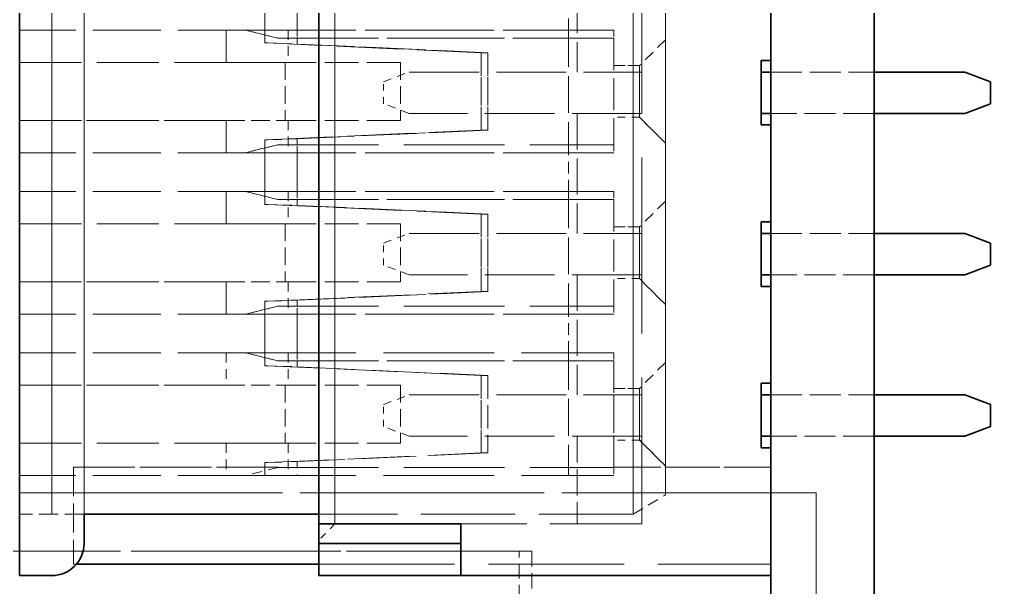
# Model space of a CAD drawing. Extents: x 23 to 417, y 3 to 294.
# Drawn here: x 329.07 to 344.11, y 97.86 to 106.66 of the extents above; entities that cross this region are included whole.
import ezdxf

# ---------------------------------------------------------------- set-up
doc = ezdxf.new("R2010")
doc.units = 0
doc.linetypes.add('DASHED', pattern=[15, 12, -3])
doc.layers.get('0').update_dxf_attribs({"lineweight": 13})

# ---------------------------------------------------------------- blocks, each defined once
blk = doc.blocks.new('BLOCK123')
at = {"color": 7, "lineweight": 35}
for p, q in [((39.398, -108.651), (39.398, -14.177)), ((40.998, -108.651), (40.998, -14.177))]:
    blk.add_line(p, q, dxfattribs=at)
at = {"color": 7, "linetype": 'DASHED', "lineweight": 13}
for p, q in [((32.648, -97.857), (32.648, -71.997)), ((32.648, -97.857), (32.648, -71.997)), ((28.263, -97.707), (28.263, -72.107)), ((28.263, -72.107), (28.263, -97.707)), ((28.763, -72.107), (28.763, -97.707)), ((28.763, -72.107), (28.763, -97.707)), ((37.263, -97.707), (37.263, -72.107)), ((37.263, -97.707), (37.263, -72.107)), ((37.763, -72.407), (37.763, -97.407)), ((37.763, -72.407), (37.763, -97.407))]:
    blk.add_line(p, q, dxfattribs=at)
at = {"color": 7, "linetype": 'DASHED', "lineweight": 13, "ltscale": 0.227}
blk.add_line((37.398, -88.777), (37.398, -97.857), dxfattribs=at)
blk.add_line((37.398, -88.777), (37.398, -97.857), dxfattribs=at)
at = {"color": 7, "linetype": 'DASHED', "lineweight": 13, "ltscale": 0.0465}
for p, q in [((36.398, -88.997), (36.398, -90.857)), ((36.398, -88.997), (36.398, -90.857)), ((36.398, -91.497), (36.398, -93.357)), ((36.398, -91.497), (36.398, -93.357)), ((36.398, -93.997), (36.398, -95.857)), ((36.398, -93.997), (36.398, -95.857))]:
    blk.add_line(p, q, dxfattribs=at)
at = {"color": 7, "lineweight": 35, "ltscale": 0.23875}
for p, q in [((27.763, -89.107), (27.763, -98.657)), ((27.763, -98.657), (27.763, -89.107))]:
    blk.add_line(p, q, dxfattribs=at)
at = {"color": 7, "linetype": 'DASHED', "lineweight": 13, "ltscale": 0.214684}
blk.add_line((37.263, -89.12), (37.263, -97.707), dxfattribs=at)
blk.add_line((37.263, -89.12), (37.263, -97.707), dxfattribs=at)
at = {"color": 7, "lineweight": 35, "ltscale": 0.2145}
blk.add_line((32.398, -97.857), (32.398, -89.277), dxfattribs=at)
blk.add_line((32.398, -97.857), (32.398, -89.277), dxfattribs=at)
at = {"color": 7, "linetype": 'DASHED', "lineweight": 13, "ltscale": 0.2145}
blk.add_line((32.648, -89.277), (32.648, -97.857), dxfattribs=at)
blk.add_line((32.648, -89.277), (32.648, -97.857), dxfattribs=at)
at = {"color": 7, "linetype": 'DASHED', "lineweight": 13, "ltscale": 0.0375}
for p, q in [((39.398, -90.677), (39.398, -89.177)), ((39.398, -89.177), (39.398, -90.677)), ((39.398, -93.177), (39.398, -91.677)), ((39.398, -91.677), (39.398, -93.177)), ((39.398, -95.677), (39.398, -94.177)), ((39.398, -94.177), (39.398, -95.677)), ((28.598, -96.977), (28.598, -98.477)), ((28.598, -96.977), (28.598, -98.477))]:
    blk.add_line(p, q, dxfattribs=at)
at = {"color": 7, "linetype": 'DASHED', "lineweight": 13, "ltscale": 0.025}
for p, q in [((31.563, -90.407), (31.563, -89.407)), ((31.563, -89.407), (31.563, -90.407)), ((31.563, -92.907), (31.563, -91.907)), ((31.563, -91.907), (31.563, -92.907)), ((31.563, -95.407), (31.563, -94.407)), ((31.563, -94.407), (31.563, -95.407)), ((28.763, -97.707), (27.763, -97.707)), ((28.763, -97.707), (27.763, -97.707))]:
    blk.add_line(p, q, dxfattribs=at)
at = {"color": 7, "linetype": 'DASHED', "lineweight": 13, "ltscale": 0.015}
for p, q in [((32.063, -89.607), (32.063, -90.207)), ((32.063, -90.207), (32.063, -89.607)), ((36.263, -90.207), (36.263, -89.607)), ((36.263, -90.207), (36.263, -89.607)), ((32.063, -92.107), (32.063, -92.707)), ((32.063, -92.707), (32.063, -92.107)), ((36.263, -92.707), (36.263, -92.107)), ((36.263, -92.707), (36.263, -92.107)), ((32.063, -94.607), (32.063, -95.207)), ((32.063, -95.207), (32.063, -94.607)), ((36.263, -95.207), (36.263, -94.607)), ((36.263, -95.207), (36.263, -94.607))]:
    blk.add_line(p, q, dxfattribs=at)
at = {"color": 7, "linetype": 'DASHED', "lineweight": 13, "ltscale": 0.0875}
for p, q in [((31.263, -90.207), (27.763, -90.207)), ((31.263, -90.207), (27.763, -90.207)), ((31.263, -92.107), (27.763, -92.107)), ((31.263, -92.107), (27.763, -92.107)), ((31.263, -92.707), (27.763, -92.707)), ((31.263, -92.707), (27.763, -92.707)), ((31.263, -94.607), (27.763, -94.607)), ((31.263, -94.607), (27.763, -94.607)), ((31.263, -95.207), (27.763, -95.207)), ((31.263, -95.207), (27.763, -95.207)), ((31.263, -97.107), (27.763, -97.107)), ((31.263, -97.107), (27.763, -97.107))]:
    blk.add_line(p, q, dxfattribs=at)
at = {"color": 7, "linetype": 'DASHED', "lineweight": 13, "ltscale": 0.0125}
for p, q in [((30.963, -90.707), (30.963, -90.207)), ((30.963, -90.207), (30.963, -90.707)), ((31.924, -90.207), (31.924, -90.707)), ((31.924, -90.207), (31.924, -90.707)), ((30.963, -92.107), (30.963, -91.607)), ((30.963, -91.607), (30.963, -92.107)), ((31.924, -91.607), (31.924, -92.107)), ((31.924, -91.607), (31.924, -92.107)), ((30.963, -93.207), (30.963, -92.707)), ((30.963, -92.707), (30.963, -93.207)), ((31.924, -92.707), (31.924, -93.207)), ((31.924, -92.707), (31.924, -93.207)), ((30.963, -94.607), (30.963, -94.107)), ((30.963, -94.107), (30.963, -94.607)), ((31.924, -94.107), (31.924, -94.607)), ((31.924, -94.107), (31.924, -94.607)), ((30.963, -95.207), (30.963, -95.707)), ((30.963, -95.207), (30.963, -95.707)), ((31.924, -95.207), (31.924, -95.707)), ((31.924, -95.207), (31.924, -95.707)), ((30.963, -96.607), (30.963, -97.107)), ((30.963, -96.607), (30.963, -97.107)), ((31.924, -96.607), (31.924, -97.107)), ((31.924, -96.607), (31.924, -97.107))]:
    blk.add_line(p, q, dxfattribs=at)
at = {"color": 7, "linetype": 'DASHED', "lineweight": 13, "ltscale": 0.1425}
for p, q in [((36.963, -90.207), (31.263, -90.207)), ((31.263, -90.207), (36.963, -90.207)), ((36.963, -92.107), (31.263, -92.107)), ((31.263, -92.107), (36.963, -92.107)), ((36.963, -92.707), (31.263, -92.707)), ((31.263, -92.707), (36.963, -92.707)), ((36.963, -94.607), (31.263, -94.607)), ((31.263, -94.607), (36.963, -94.607)), ((31.263, -95.207), (36.963, -95.207)), ((31.263, -95.207), (36.963, -95.207)), ((31.263, -97.107), (36.963, -97.107)), ((31.263, -97.107), (36.963, -97.107))]:
    blk.add_line(p, q, dxfattribs=at)
at = {"color": 7, "linetype": 'DASHED', "lineweight": 13, "ltscale": 0.012885}
for p, q in [((31.763, -90.332), (31.263, -90.207)), ((31.263, -90.207), (31.763, -90.332)), ((31.263, -92.107), (31.763, -91.982)), ((31.763, -91.982), (31.263, -92.107)), ((31.763, -92.832), (31.263, -92.707)), ((31.263, -92.707), (31.763, -92.832)), ((31.263, -94.607), (31.763, -94.482)), ((31.763, -94.482), (31.263, -94.607)), ((31.763, -95.332), (31.263, -95.207)), ((31.263, -95.207), (31.763, -95.332)), ((31.763, -96.982), (31.263, -97.107)), ((31.763, -96.982), (31.263, -97.107))]:
    blk.add_line(p, q, dxfattribs=at)
at = {"color": 7, "linetype": 'DASHED', "lineweight": 13, "ltscale": 0.00541}
for p, q in [((32.063, -90.423), (32.063, -90.207)), ((32.063, -90.207), (32.063, -90.423)), ((32.063, -92.107), (32.063, -91.891)), ((32.063, -91.891), (32.063, -92.107)), ((32.063, -92.923), (32.063, -92.707)), ((32.063, -92.707), (32.063, -92.923)), ((32.063, -94.607), (32.063, -94.391)), ((32.063, -94.391), (32.063, -94.607)), ((32.063, -95.423), (32.063, -95.207)), ((32.063, -95.207), (32.063, -95.423)), ((32.063, -96.891), (32.063, -97.107)), ((32.063, -96.891), (32.063, -97.107))]:
    blk.add_line(p, q, dxfattribs=at)
at = {"color": 7, "linetype": 'DASHED', "lineweight": 13, "ltscale": 0.0475}
for p, q in [((36.263, -90.207), (36.263, -92.107)), ((36.263, -90.207), (36.263, -92.107)), ((36.263, -92.707), (36.263, -94.607)), ((36.263, -92.707), (36.263, -94.607)), ((36.263, -95.207), (36.263, -97.107)), ((36.263, -95.207), (36.263, -97.107))]:
    blk.add_line(p, q, dxfattribs=at)
at = {"color": 7, "linetype": 'DASHED', "lineweight": 13, "ltscale": 0.003125}
for p, q in [((36.963, -90.207), (36.963, -90.332)), ((36.963, -90.207), (36.963, -90.332)), ((36.963, -91.982), (36.963, -92.107)), ((36.963, -91.982), (36.963, -92.107)), ((36.963, -92.707), (36.963, -92.832)), ((36.963, -92.707), (36.963, -92.832)), ((36.963, -94.482), (36.963, -94.607)), ((36.963, -94.482), (36.963, -94.607)), ((36.963, -95.207), (36.963, -95.332)), ((36.963, -95.207), (36.963, -95.332)), ((36.963, -96.982), (36.963, -97.107)), ((36.963, -96.982), (36.963, -97.107))]:
    blk.add_line(p, q, dxfattribs=at)
at = {"color": 7, "linetype": 'DASHED', "lineweight": 13, "ltscale": 0.13}
for p, q in [((36.963, -90.332), (31.763, -90.332)), ((31.763, -90.332), (36.963, -90.332)), ((31.763, -91.982), (36.963, -91.982)), ((31.763, -91.982), (36.963, -91.982)), ((36.963, -92.832), (31.763, -92.832)), ((31.763, -92.832), (36.963, -92.832)), ((31.763, -94.482), (36.963, -94.482)), ((31.763, -94.482), (36.963, -94.482)), ((36.963, -95.332), (31.763, -95.332)), ((31.763, -95.332), (36.963, -95.332)), ((31.763, -96.982), (36.963, -96.982)), ((31.763, -96.982), (36.963, -96.982))]:
    blk.add_line(p, q, dxfattribs=at)
at = {"color": 7, "linetype": 'DASHED', "lineweight": 13, "ltscale": 0.04125}
for p, q in [((36.963, -90.332), (36.963, -91.982)), ((36.963, -90.332), (36.963, -91.982)), ((36.963, -92.832), (36.963, -94.482)), ((36.963, -92.832), (36.963, -94.482)), ((36.963, -96.982), (36.963, -95.332)), ((36.963, -95.332), (36.963, -96.982))]:
    blk.add_line(p, q, dxfattribs=at)
at = {"color": 7, "linetype": 'DASHED', "lineweight": 13, "ltscale": 0.014142}
for p, q in [((37.763, -90.357), (37.363, -90.757)), ((37.763, -90.357), (37.363, -90.757)), ((37.363, -91.557), (37.763, -91.957)), ((37.763, -91.957), (37.363, -91.557)), ((37.763, -92.857), (37.363, -93.257)), ((37.763, -92.857), (37.363, -93.257)), ((37.363, -94.057), (37.763, -94.457)), ((37.763, -94.457), (37.363, -94.057)), ((37.763, -95.357), (37.363, -95.757)), ((37.763, -95.357), (37.363, -95.757)), ((37.363, -96.557), (37.763, -96.957)), ((37.763, -96.957), (37.363, -96.557))]:
    blk.add_line(p, q, dxfattribs=at)
at = {"color": 7, "linetype": 'DASHED', "lineweight": 13, "ltscale": 0.001151}
for p, q in [((31.563, -90.407), (31.609, -90.407)), ((31.609, -90.407), (31.563, -90.407)), ((31.609, -91.907), (31.563, -91.907)), ((31.609, -91.907), (31.563, -91.907)), ((31.563, -92.907), (31.609, -92.907)), ((31.609, -92.907), (31.563, -92.907)), ((31.609, -94.407), (31.563, -94.407)), ((31.609, -94.407), (31.563, -94.407)), ((31.563, -95.407), (31.609, -95.407)), ((31.609, -95.407), (31.563, -95.407)), ((31.609, -96.907), (31.563, -96.907)), ((31.609, -96.907), (31.563, -96.907))]:
    blk.add_line(p, q, dxfattribs=at)
at = {"color": 7, "linetype": 'DASHED', "lineweight": 13, "ltscale": 0.0829}
for p, q in [((34.912, -90.557), (31.599, -90.407)), ((34.912, -90.557), (31.599, -90.407)), ((31.599, -91.907), (34.912, -91.757)), ((31.599, -91.907), (34.912, -91.757)), ((34.912, -93.057), (31.599, -92.907)), ((34.912, -93.057), (31.599, -92.907)), ((31.599, -94.407), (34.912, -94.257)), ((31.599, -94.407), (34.912, -94.257)), ((34.912, -95.557), (31.599, -95.407)), ((34.912, -95.557), (31.599, -95.407)), ((31.599, -96.907), (34.912, -96.757)), ((31.599, -96.907), (34.912, -96.757))]:
    blk.add_line(p, q, dxfattribs=at)
at = {"color": 7, "linetype": 'DASHED', "lineweight": 13, "ltscale": 0.011356}
for p, q in [((31.609, -90.407), (32.063, -90.423)), ((31.609, -90.407), (32.063, -90.423)), ((32.063, -91.891), (31.609, -91.907)), ((32.063, -91.891), (31.609, -91.907)), ((31.609, -92.907), (32.063, -92.923)), ((31.609, -92.907), (32.063, -92.923)), ((32.063, -94.391), (31.609, -94.407)), ((32.063, -94.391), (31.609, -94.407)), ((31.609, -95.407), (32.063, -95.423)), ((31.609, -95.407), (32.063, -95.423)), ((32.063, -96.891), (31.609, -96.907)), ((32.063, -96.891), (31.609, -96.907))]:
    blk.add_line(p, q, dxfattribs=at)
at = {"color": 7, "linetype": 'DASHED', "lineweight": 13, "ltscale": 0.073826}
for p, q in [((35.013, -90.557), (32.063, -90.423)), ((32.063, -90.423), (35.013, -90.557)), ((32.063, -91.891), (35.013, -91.757)), ((35.013, -91.757), (32.063, -91.891)), ((35.013, -93.057), (32.063, -92.923)), ((32.063, -92.923), (35.013, -93.057)), ((32.063, -94.391), (35.013, -94.257)), ((35.013, -94.257), (32.063, -94.391)), ((32.063, -95.423), (35.013, -95.557)), ((32.063, -95.423), (35.013, -95.557)), ((35.013, -96.757), (32.063, -96.891)), ((35.013, -96.757), (32.063, -96.891))]:
    blk.add_line(p, q, dxfattribs=at)
at = {"color": 7, "linetype": 'DASHED', "lineweight": 13, "ltscale": 0.03}
for p, q in [((34.912, -91.757), (34.912, -90.557)), ((34.912, -90.557), (34.912, -91.757)), ((35.013, -91.757), (35.013, -90.557)), ((35.013, -90.557), (35.013, -91.757)), ((34.912, -94.257), (34.912, -93.057)), ((34.912, -93.057), (34.912, -94.257)), ((35.013, -94.257), (35.013, -93.057)), ((35.013, -93.057), (35.013, -94.257)), ((34.912, -96.757), (34.912, -95.557)), ((34.912, -95.557), (34.912, -96.757)), ((35.013, -95.557), (35.013, -96.757)), ((35.013, -95.557), (35.013, -96.757))]:
    blk.add_line(p, q, dxfattribs=at)
at = {"color": 7, "linetype": 'DASHED', "lineweight": 13, "ltscale": 0.002515}
for p, q in [((34.912, -90.557), (35.013, -90.557)), ((34.912, -90.557), (35.013, -90.557)), ((34.912, -91.757), (35.013, -91.757)), ((35.013, -91.757), (34.912, -91.757)), ((34.912, -93.057), (35.013, -93.057)), ((34.912, -93.057), (35.013, -93.057)), ((34.912, -94.257), (35.013, -94.257)), ((35.013, -94.257), (34.912, -94.257)), ((34.912, -95.557), (35.013, -95.557)), ((34.912, -95.557), (35.013, -95.557)), ((34.912, -96.757), (35.013, -96.757)), ((35.013, -96.757), (34.912, -96.757))]:
    blk.add_line(p, q, dxfattribs=at)
at = {"color": 7, "linetype": 'DASHED', "lineweight": 13, "ltscale": 0.08}
for p, q in [((27.763, -90.707), (30.963, -90.707)), ((27.763, -90.707), (30.963, -90.707)), ((30.963, -91.607), (27.763, -91.607)), ((27.763, -91.607), (30.963, -91.607)), ((27.763, -93.207), (30.963, -93.207)), ((27.763, -93.207), (30.963, -93.207)), ((30.963, -94.107), (27.763, -94.107)), ((27.763, -94.107), (30.963, -94.107)), ((30.963, -95.707), (27.763, -95.707)), ((27.763, -95.707), (30.963, -95.707)), ((27.763, -96.607), (30.963, -96.607)), ((27.763, -96.607), (30.963, -96.607))]:
    blk.add_line(p, q, dxfattribs=at)
at = {"color": 7, "linetype": 'DASHED', "lineweight": 13, "ltscale": 0.02404}
for p, q in [((31.924, -90.707), (30.963, -90.707)), ((30.963, -90.707), (31.924, -90.707)), ((30.963, -91.607), (31.924, -91.607)), ((30.963, -91.607), (31.924, -91.607)), ((31.924, -93.207), (30.963, -93.207)), ((30.963, -93.207), (31.924, -93.207)), ((30.963, -94.107), (31.924, -94.107)), ((30.963, -94.107), (31.924, -94.107)), ((30.963, -95.707), (31.924, -95.707)), ((30.963, -95.707), (31.924, -95.707)), ((31.924, -96.607), (30.963, -96.607)), ((30.963, -96.607), (31.924, -96.607))]:
    blk.add_line(p, q, dxfattribs=at)
at = {"color": 7, "linetype": 'DASHED', "lineweight": 13, "ltscale": 0.0225}
for p, q in [((31.877, -90.707), (31.877, -91.607)), ((31.877, -90.707), (31.877, -91.607)), ((33.663, -90.707), (33.663, -91.607)), ((33.663, -90.707), (33.663, -91.607)), ((31.877, -93.207), (31.877, -94.107)), ((31.877, -93.207), (31.877, -94.107)), ((33.663, -93.207), (33.663, -94.107)), ((33.663, -93.207), (33.663, -94.107)), ((31.877, -95.707), (31.877, -96.607)), ((31.877, -95.707), (31.877, -96.607)), ((33.663, -95.707), (33.663, -96.607)), ((33.663, -95.707), (33.663, -96.607))]:
    blk.add_line(p, q, dxfattribs=at)
at = {"color": 7, "linetype": 'DASHED', "lineweight": 13, "ltscale": 0.04346}
for p, q in [((33.663, -90.707), (31.924, -90.707)), ((33.663, -90.707), (31.924, -90.707)), ((33.663, -91.607), (31.924, -91.607)), ((33.663, -91.607), (31.924, -91.607)), ((33.663, -93.207), (31.924, -93.207)), ((33.663, -93.207), (31.924, -93.207)), ((33.663, -94.107), (31.924, -94.107)), ((33.663, -94.107), (31.924, -94.107)), ((33.663, -95.707), (31.924, -95.707)), ((33.663, -95.707), (31.924, -95.707)), ((33.663, -96.607), (31.924, -96.607)), ((33.663, -96.607), (31.924, -96.607))]:
    blk.add_line(p, q, dxfattribs=at)
at = {"color": 7, "linetype": 'DASHED', "lineweight": 13, "ltscale": 0.01}
for p, q in [((36.963, -90.757), (37.363, -90.757)), ((37.363, -90.757), (36.963, -90.757)), ((37.363, -91.557), (36.963, -91.557)), ((37.363, -91.557), (36.963, -91.557)), ((36.963, -93.257), (37.363, -93.257)), ((37.363, -93.257), (36.963, -93.257)), ((37.363, -94.057), (36.963, -94.057)), ((37.363, -94.057), (36.963, -94.057)), ((36.963, -95.757), (37.363, -95.757)), ((37.363, -95.757), (36.963, -95.757)), ((37.363, -96.557), (36.963, -96.557)), ((37.363, -96.557), (36.963, -96.557))]:
    blk.add_line(p, q, dxfattribs=at)
at = {"color": 7, "linetype": 'DASHED', "lineweight": 13, "ltscale": 0.02}
for p, q in [((37.363, -91.557), (37.363, -90.757)), ((37.363, -90.757), (37.363, -91.557)), ((37.363, -91.557), (37.363, -90.757)), ((37.363, -90.757), (37.363, -91.557)), ((37.363, -94.057), (37.363, -93.257)), ((37.363, -93.257), (37.363, -94.057)), ((37.363, -94.057), (37.363, -93.257)), ((37.363, -93.257), (37.363, -94.057)), ((37.363, -96.557), (37.363, -95.757)), ((37.363, -95.757), (37.363, -96.557)), ((37.363, -96.557), (37.363, -95.757)), ((37.363, -95.757), (37.363, -96.557)), ((35.698, -98.277), (35.698, -99.077)), ((35.698, -98.277), (35.698, -99.077))]:
    blk.add_line(p, q, dxfattribs=at)
at = {"color": 7, "lineweight": 35, "ltscale": 0.025}
for p, q in [((39.248, -90.677), (39.248, -91.677)), ((39.248, -91.677), (39.248, -90.677)), ((39.248, -93.177), (39.248, -94.177)), ((39.248, -94.177), (39.248, -93.177)), ((39.248, -95.677), (39.248, -96.677)), ((39.248, -96.677), (39.248, -95.677))]:
    blk.add_line(p, q, dxfattribs=at)
at = {"color": 7, "lineweight": 35, "ltscale": 0.00375}
for p, q in [((39.398, -90.677), (39.248, -90.677)), ((39.248, -90.677), (39.398, -90.677)), ((39.248, -90.857), (39.398, -90.857)), ((39.248, -90.857), (39.398, -90.857)), ((39.398, -91.497), (39.248, -91.497)), ((39.398, -91.497), (39.248, -91.497)), ((39.248, -91.677), (39.398, -91.677)), ((39.248, -91.677), (39.398, -91.677)), ((39.398, -93.177), (39.248, -93.177)), ((39.248, -93.177), (39.398, -93.177)), ((39.248, -93.357), (39.398, -93.357)), ((39.248, -93.357), (39.398, -93.357)), ((39.398, -93.997), (39.248, -93.997)), ((39.398, -93.997), (39.248, -93.997)), ((39.248, -94.177), (39.398, -94.177)), ((39.248, -94.177), (39.398, -94.177)), ((39.398, -95.677), (39.248, -95.677)), ((39.248, -95.677), (39.398, -95.677)), ((39.248, -95.857), (39.398, -95.857)), ((39.248, -95.857), (39.398, -95.857)), ((39.398, -96.497), (39.248, -96.497)), ((39.398, -96.497), (39.248, -96.497)), ((39.398, -96.677), (39.248, -96.677)), ((39.248, -96.677), (39.398, -96.677))]:
    blk.add_line(p, q, dxfattribs=at)
at = {"color": 7, "linetype": 'DASHED', "lineweight": 13, "ltscale": 0.01068}
for p, q in [((33.398, -91.007), (33.798, -90.857)), ((33.398, -91.007), (33.798, -90.857)), ((33.798, -91.497), (33.398, -91.347)), ((33.798, -91.497), (33.398, -91.347)), ((33.398, -93.507), (33.798, -93.357)), ((33.398, -93.507), (33.798, -93.357)), ((33.798, -93.997), (33.398, -93.847)), ((33.798, -93.997), (33.398, -93.847)), ((33.398, -96.007), (33.798, -95.857)), ((33.398, -96.007), (33.798, -95.857)), ((33.798, -96.497), (33.398, -96.347)), ((33.798, -96.497), (33.398, -96.347))]:
    blk.add_line(p, q, dxfattribs=at)
at = {"color": 7, "linetype": 'DASHED', "lineweight": 13, "ltscale": 0.09}
for p, q in [((33.798, -90.857), (37.398, -90.857)), ((33.798, -90.857), (37.398, -90.857)), ((37.398, -91.497), (33.798, -91.497)), ((37.398, -91.497), (33.798, -91.497)), ((33.798, -93.357), (37.398, -93.357)), ((33.798, -93.357), (37.398, -93.357)), ((37.398, -93.997), (33.798, -93.997)), ((37.398, -93.997), (33.798, -93.997)), ((33.798, -95.857), (37.398, -95.857)), ((33.798, -95.857), (37.398, -95.857)), ((37.398, -96.497), (33.798, -96.497)), ((37.398, -96.497), (33.798, -96.497))]:
    blk.add_line(p, q, dxfattribs=at)
at = {"color": 7, "linetype": 'DASHED', "lineweight": 13, "ltscale": 0.04}
for p, q in [((39.398, -90.857), (40.998, -90.857)), ((39.398, -90.857), (40.998, -90.857)), ((40.998, -91.497), (39.398, -91.497)), ((40.998, -91.497), (39.398, -91.497)), ((39.398, -93.357), (40.998, -93.357)), ((39.398, -93.357), (40.998, -93.357)), ((40.998, -93.997), (39.398, -93.997)), ((40.998, -93.997), (39.398, -93.997)), ((39.398, -95.857), (40.998, -95.857)), ((39.398, -95.857), (40.998, -95.857)), ((40.998, -96.497), (39.398, -96.497)), ((40.998, -96.497), (39.398, -96.497))]:
    blk.add_line(p, q, dxfattribs=at)
at = {"color": 7, "lineweight": 35, "ltscale": 0.035}
for p, q in [((40.998, -90.857), (42.398, -90.857)), ((40.998, -90.857), (42.398, -90.857)), ((42.398, -91.497), (40.998, -91.497)), ((42.398, -91.497), (40.998, -91.497)), ((40.998, -93.357), (42.398, -93.357)), ((40.998, -93.357), (42.398, -93.357)), ((42.398, -93.997), (40.998, -93.997)), ((42.398, -93.997), (40.998, -93.997)), ((40.998, -95.857), (42.398, -95.857)), ((40.998, -95.857), (42.398, -95.857)), ((42.398, -96.497), (40.998, -96.497)), ((42.398, -96.497), (40.998, -96.497))]:
    blk.add_line(p, q, dxfattribs=at)
at = {"color": 7, "lineweight": 35, "ltscale": 0.01068}
for p, q in [((42.398, -90.857), (42.798, -91.007)), ((42.398, -90.857), (42.798, -91.007)), ((42.798, -91.347), (42.398, -91.497)), ((42.798, -91.347), (42.398, -91.497)), ((42.398, -93.357), (42.798, -93.507)), ((42.398, -93.357), (42.798, -93.507)), ((42.798, -93.847), (42.398, -93.997)), ((42.798, -93.847), (42.398, -93.997)), ((42.398, -95.857), (42.798, -96.007)), ((42.398, -95.857), (42.798, -96.007)), ((42.798, -96.347), (42.398, -96.497)), ((42.798, -96.347), (42.398, -96.497))]:
    blk.add_line(p, q, dxfattribs=at)
at = {"color": 7, "linetype": 'DASHED', "lineweight": 13, "ltscale": 0.0085}
for p, q in [((33.398, -91.347), (33.398, -91.007)), ((33.398, -91.347), (33.398, -91.007)), ((33.398, -93.847), (33.398, -93.507)), ((33.398, -93.847), (33.398, -93.507)), ((33.398, -96.347), (33.398, -96.007)), ((33.398, -96.347), (33.398, -96.007))]:
    blk.add_line(p, q, dxfattribs=at)
at = {"color": 7, "lineweight": 35, "ltscale": 0.0085}
for p, q in [((42.798, -91.007), (42.798, -91.347)), ((42.798, -91.007), (42.798, -91.347)), ((42.798, -93.507), (42.798, -93.847)), ((42.798, -93.507), (42.798, -93.847)), ((42.798, -96.007), (42.798, -96.347)), ((42.798, -96.007), (42.798, -96.347))]:
    blk.add_line(p, q, dxfattribs=at)
at = {"color": 7, "linetype": 'DASHED', "lineweight": 13, "ltscale": 0.034}
blk.add_line((36.398, -96.497), (36.398, -97.857), dxfattribs=at)
blk.add_line((36.398, -96.497), (36.398, -97.857), dxfattribs=at)
at = {"color": 7, "linetype": 'DASHED', "lineweight": 13, "ltscale": 0.0495}
for p, q in [((39.398, -98.657), (39.398, -96.677)), ((39.398, -96.677), (39.398, -98.657))]:
    blk.add_line(p, q, dxfattribs=at)
at = {"color": 7, "linetype": 'DASHED', "lineweight": 13, "ltscale": 0.079102}
for p, q in [((31.762, -96.977), (28.598, -96.977)), ((28.598, -96.977), (31.762, -96.977))]:
    blk.add_line(p, q, dxfattribs=at)
at = {"color": 7, "linetype": 'DASHED', "lineweight": 13, "ltscale": 0.005}
for p, q in [((31.563, -97.107), (31.563, -96.907)), ((31.563, -96.907), (31.563, -97.107))]:
    blk.add_line(p, q, dxfattribs=at)
at = {"color": 7, "linetype": 'DASHED', "lineweight": 13, "ltscale": 0.060898}
for p, q in [((39.398, -96.977), (36.962, -96.977)), ((36.962, -96.977), (39.398, -96.977))]:
    blk.add_line(p, q, dxfattribs=at)
at = {"color": 7, "linetype": 'DASHED', "lineweight": 13, "ltscale": 0.020898}
for p, q in [((27.762, -97.377), (28.598, -97.377)), ((28.598, -97.377), (27.762, -97.377))]:
    blk.add_line(p, q, dxfattribs=at)
at = {"color": 7, "linetype": 'DASHED', "lineweight": 13, "ltscale": 0.27}
for p, q in [((39.398, -97.377), (28.598, -97.377)), ((28.598, -97.377), (39.398, -97.377))]:
    blk.add_line(p, q, dxfattribs=at)
at = {"color": 7, "linetype": 'DASHED', "lineweight": 13, "ltscale": 0.014577}
blk.add_line((37.263, -97.707), (37.763, -97.407), dxfattribs=at)
blk.add_line((37.263, -97.707), (37.763, -97.407), dxfattribs=at)
at = {"color": 7, "linetype": 'DASHED', "lineweight": 13, "ltscale": 0.0175}
for p, q in [((39.398, -97.377), (40.098, -97.377)), ((40.098, -97.377), (39.398, -97.377))]:
    blk.add_line(p, q, dxfattribs=at)
at = {"color": 7, "linetype": 'DASHED', "lineweight": 13, "ltscale": 0.2225}
for p, q in [((40.098, -97.377), (40.098, -106.277)), ((40.098, -106.277), (40.098, -97.377)), ((35.498, -98.277), (26.598, -98.277)), ((35.498, -98.277), (26.598, -98.277))]:
    blk.add_line(p, q, dxfattribs=at)
at = {"color": 7, "lineweight": 35, "ltscale": 0.01125}
blk.add_line((28.763, -97.707), (28.763, -98.157), dxfattribs=at)
blk.add_line((28.763, -97.707), (28.763, -98.157), dxfattribs=at)
at = {"color": 7, "lineweight": 35, "ltscale": 0.090896}
blk.add_line((32.398, -97.707), (28.763, -97.707), dxfattribs=at)
blk.add_line((32.398, -97.707), (28.763, -97.707), dxfattribs=at)
at = {"color": 7, "linetype": 'DASHED', "lineweight": 13, "ltscale": 0.121604}
blk.add_line((37.263, -97.707), (32.398, -97.707), dxfattribs=at)
blk.add_line((37.263, -97.707), (32.398, -97.707), dxfattribs=at)
at = {"color": 7, "lineweight": 35, "ltscale": 0.0075}
for p, q in [((32.398, -97.857), (32.398, -98.157)), ((32.398, -98.157), (32.398, -97.857)), ((34.598, -97.857), (34.598, -98.157)), ((34.598, -98.157), (34.598, -97.857))]:
    blk.add_line(p, q, dxfattribs=at)
at = {"color": 7, "lineweight": 35, "ltscale": 0.055}
for p, q in [((34.598, -97.857), (32.398, -97.857)), ((34.598, -97.857), (32.398, -97.857)), ((34.598, -98.157), (32.398, -98.157)), ((34.598, -98.157), (32.398, -98.157)), ((32.398, -98.657), (34.598, -98.657)), ((34.598, -98.657), (32.398, -98.657))]:
    blk.add_line(p, q, dxfattribs=at)
at = {"color": 7, "linetype": 'DASHED', "lineweight": 13, "ltscale": 0.008839}
blk.add_line((32.648, -97.857), (32.398, -98.107), dxfattribs=at)
blk.add_line((32.648, -97.857), (32.398, -98.107), dxfattribs=at)
at = {"color": 7, "linetype": 'DASHED', "lineweight": 13, "ltscale": 0.11875}
blk.add_line((37.398, -97.857), (32.648, -97.857), dxfattribs=at)
blk.add_line((37.398, -97.857), (32.648, -97.857), dxfattribs=at)
at = {"color": 7, "lineweight": 35, "ltscale": 0.0125}
for p, q in [((32.398, -98.157), (32.398, -98.657)), ((32.398, -98.657), (32.398, -98.157)), ((34.598, -98.657), (34.598, -98.157)), ((34.598, -98.657), (34.598, -98.157)), ((28.263, -98.657), (27.763, -98.657)), ((28.263, -98.657), (27.763, -98.657))]:
    blk.add_line(p, q, dxfattribs=at)
at = {"color": 7, "linetype": 'DASHED', "lineweight": 13, "ltscale": 0.2275}
for p, q in [((26.598, -98.277), (35.698, -98.277)), ((35.698, -98.277), (26.598, -98.277))]:
    blk.add_line(p, q, dxfattribs=at)
at = {"color": 7, "linetype": 'DASHED', "lineweight": 13, "ltscale": 0.01875}
blk.add_line((35.498, -99.027), (35.498, -98.277), dxfattribs=at)
blk.add_line((35.498, -99.027), (35.498, -98.277), dxfattribs=at)
at = {"color": 7, "linetype": 'DASHED', "lineweight": 13, "ltscale": 0.001206}
blk.add_line((28.598, -98.477), (28.647, -98.477), dxfattribs=at)
blk.add_line((28.598, -98.477), (28.647, -98.477), dxfattribs=at)
at = {"color": 7, "lineweight": 35, "ltscale": 0.093793}
blk.add_line((28.647, -98.477), (32.398, -98.477), dxfattribs=at)
blk.add_line((28.647, -98.477), (32.398, -98.477), dxfattribs=at)
at = {"color": 7, "linetype": 'DASHED', "lineweight": 13, "ltscale": 0.175002}
blk.add_line((32.398, -98.477), (39.398, -98.477), dxfattribs=at)
blk.add_line((32.398, -98.477), (39.398, -98.477), dxfattribs=at)
at = {"color": 7, "lineweight": 35, "ltscale": 0.12}
blk.add_line((39.398, -98.657), (34.598, -98.657), dxfattribs=at)
blk.add_line((39.398, -98.657), (34.598, -98.657), dxfattribs=at)
at = {"color": 7, "linetype": 'DASHED', "lineweight": 13, "ltscale": 0.0555}
blk.add_line((39.398, -100.877), (39.398, -98.657), dxfattribs=at)
blk.add_line((39.398, -100.877), (39.398, -98.657), dxfattribs=at)
at = {"color": 7, "lineweight": 35}
blk.add_arc((28.263, -98.157), 0.5, 270, 360, dxfattribs=at)
blk.add_arc((28.263, -98.157), 0.5, 270, 360, dxfattribs=at)

msp = doc.modelspace()

# ---------------------------------------------------------------- block references
at = {"lineweight": 0}
msp.add_blockref('BLOCK123', (301.307, 196.704), dxfattribs=at)

doc.saveas('drawing.dxf')
